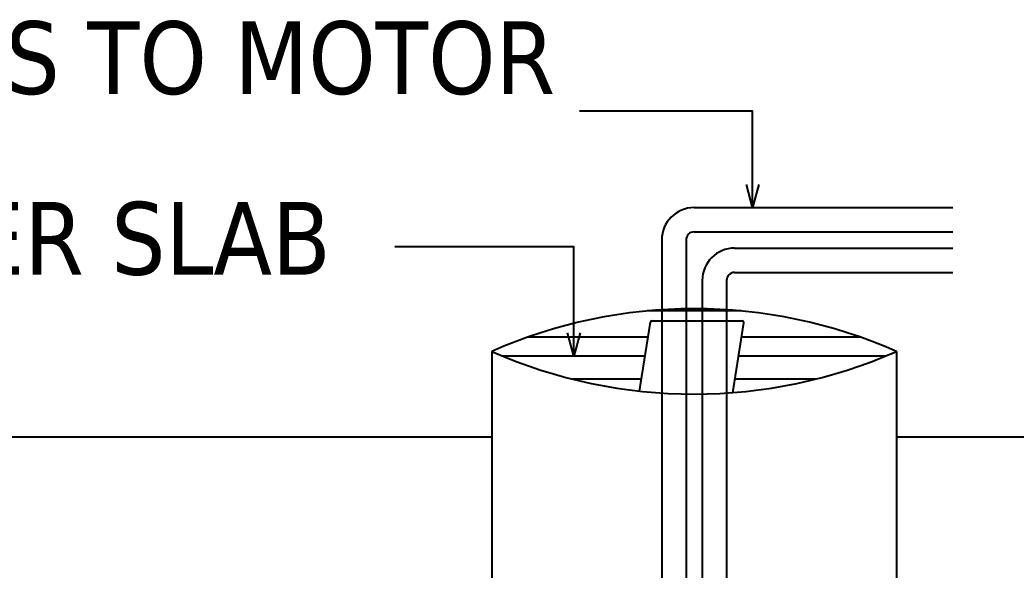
# Model space of a CAD drawing. Header units: metres. Extents: x 531 to 643, y 168 to 255.
# Drawn here: x 592.236 to 595.328, y 183.819 to 185.527 of the extents above; entities that cross this region are included whole.
import ezdxf

# ---------------------------------------------------------------- set-up
doc = ezdxf.new("R2010")
doc.units = ezdxf.units.M
doc.styles.add('JSC-Tahoma', font='tahoma.ttf')

# ---------------------------------------------------------------- blocks, each defined once
blk = doc.blocks.new('_Open30')
at = {"color": 0, "linetype": 'ByBlock', "lineweight": -2}
for p, q in [((-1, 0.267949), (0, 0)), ((0, 0), (-1, -0.267949)), ((0, 0), (-1, 0))]:
    blk.add_line(p, q, dxfattribs=at)

msp = doc.modelspace()

# ---------------------------------------------------------------- linework, layer by layer
at = {"lineweight": 25}
for p, q in [((594.329, 184.944, -1.4302), (595.1322, 184.944, -1.4302)), ((594.329, 184.8686, -1.4302), (595.1322, 184.8686, -1.4302)), ((594.2286, 184.8435, -1.4302), (594.2286, 181.7387, -1.4302)), ((594.3039, 184.8435, -1.4302), (594.3039, 181.7353, -1.4302)), ((594.4546, 184.8184, -1.4302), (595.1322, 184.8184, -1.4302)), ((594.4546, 184.743, -1.4302), (595.1322, 184.743, -1.4302)), ((594.3542, 184.7179, -1.4302), (594.3542, 181.7387, -1.4302)), ((594.4295, 184.7179, -1.4302), (594.4295, 181.7387, -1.4302)), ((594.4751, 184.6234, -1.4302), (594.183, 184.6234, -1.4302)), ((594.1598, 184.3744, -1.4302), (594.1932, 184.5884, -1.4302)), ((594.1982, 184.5926, -1.4302), (594.4781, 184.5926, -1.4302)), ((594.4492, 184.3698, -1.4302), (594.4831, 184.5868, -1.4302)), ((594.186, 184.5421, -1.4302), (593.8133, 184.5421, -1.4302)), ((594.8448, 184.5421, -1.4302), (594.4761, 184.5421, -1.4302)), ((593.7012, 184.4977, -1.4302), (593.7012, 182.4734, -1.4302)), ((594.9569, 184.4977, -1.4302), (594.9569, 182.4734, -1.4302)), ((594.1768, 184.4834, -1.4302), (593.7345, 184.4834, -1.4302)), ((594.9236, 184.4834, -1.4302), (594.4669, 184.4834, -1.4302)), ((594.1656, 184.4116, -1.4302), (593.9521, 184.4116, -1.4302)), ((594.706, 184.4116, -1.4302), (594.4557, 184.4116, -1.4302)), ((593.7012, 184.2314, -1.4302), (592.0414, 184.2314, -1.4302)), ((596.6417, 184.2314, -1.4302), (594.9569, 184.2314, -1.4302))]:
    msp.add_line(p, q, dxfattribs=at)
at = {"lineweight": 25, "ltscale": 1000, "elevation": -1.4302}
for points in [[(594.5105, 185.0157), (594.5105, 185.2433), (593.9733, 185.2433)], [(593.9557, 184.5552), (593.9557, 184.8225), (593.4004, 184.8225)]]:
    msp.add_lwpolyline(points, dxfattribs=at)
at = {"lineweight": 25}
for centre, radius, start, end in [((594.329, 184.8435, -1.4302), 0.1005, 90, 180), ((594.329, 184.8435, -1.4302), 0.0251, 90, 180), ((594.4546, 184.7179, -1.4302), 0.1005, 90, 180), ((594.4546, 184.7179, -1.4302), 0.0251, 90, 180), ((594.329, 183.0769, -1.4302), 1.5533, 66.1591, 113.8409), ((594.1982, 184.5876, -1.4302), 0.00502, 90, 171.1351), ((594.4781, 184.5876, -1.4302), 0.00502, 351.1351, 90), ((594.329, 185.9185, -1.4302), 1.5533, 246.1591, 293.8409)]:
    msp.add_arc(centre, radius, start, end, dxfattribs=at)

# ---------------------------------------------------------------- block references
at = {"lineweight": 25, "ltscale": 1000, "xscale": 0.0717886709706366, "yscale": 0.0717886709706366, "zscale": 0.0717886709706366, "rotation": 270}
for p in [(594.5105, 184.944, -1.4302), (593.9557, 184.4834, -1.4302)]:
    msp.add_blockref('_Open30', p, dxfattribs=at)

# ---------------------------------------------------------------- texts
at = {"lineweight": 25, "style": 'JSC-Tahoma'}
for s, p in [('PIPE LINES TO MOTOR', (590.9452, 185.2969, -0.4772)), ('TOP CEMENT COVER SLAB', (589.6893, 184.7361, -0.4772))]:
    msp.add_text(s, height=0.225608, dxfattribs=at).set_placement(p)

doc.saveas('drawing.dxf')
